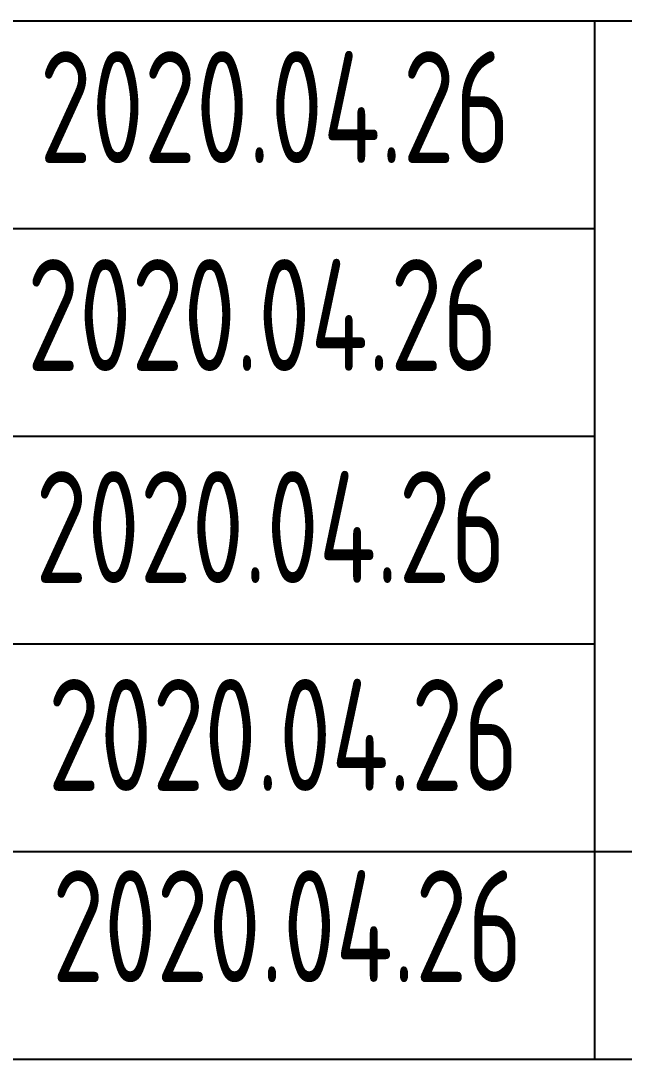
# Model space of a CAD drawing. Extents: x 1234595 to 2088511, y -80443 to 75292.
# Drawn here: x 1778496 to 1780384, y -58601 to -55351 of the extents above; entities that cross this region are included whole.
import ezdxf
from ezdxf.enums import TextEntityAlignment as Align

# ---------------------------------------------------------------- set-up
doc = ezdxf.new("R2010")
doc.units = 0
doc.header["$LTSCALE"] = 1000
doc.header["$MEASUREMENT"] = 0
doc.linetypes.add('2', pattern=[18.5, 12, -3, 0.5, -3])
doc.layers.get('0').update_dxf_attribs({"linetype": 'CONTINUOUS'})
doc.styles.add('sceie', font='sceie.shx', dxfattribs={"width": 0.7, "bigfont": 'sceic.shx'})

# ---------------------------------------------------------------- blocks, each defined once
blk = doc.blocks.new('qm')
at = {"style": 'sceie', "width": 0.8}
for p in [(-941169.6, -984626.3), (-941208.7, -985276.9), (-941182.6, -985940.5), (-941143.6, -986591.1), (-941130.5, -987189.7)]:
    blk.add_attdef('2020.04.26', text='', height=350, dxfattribs=at).set_placement(p, align=Align.MIDDLE)

msp = doc.modelspace()

# ---------------------------------------------------------------- linework, layer by layer
for p, q in [((1774791.4, -55350.6), (1792791.4, -55350.6)), ((1780291.4, -58600.6), (1780291.4, -55350.6)), ((1774791.4, -56000.6), (1780291.4, -56000.6)), ((1774791.4, -56650.6), (1780291.4, -56650.6)), ((1774791.4, -57300.6), (1780291.4, -57300.6)), ((1774791.4, -57950.6), (1792791.4, -57950.6)), ((1774791.4, -58600.6), (1792791.4, -58600.6))]:
    msp.add_line(p, q)

# ---------------------------------------------------------------- block references
at = {"color": 4, "linetype": '2'}
ref = msp.add_blockref('qm', (2720460.3, 929005.9), dxfattribs=at)
ref.add_attrib('2020.04.26', '2020.04.26', dxfattribs={"height": 350, "style": 'sceie', "width": 0.8}).set_placement((1779329.8, -58183.8), align=Align.MIDDLE)
ref.add_attrib('2020.04.26', '2020.04.26', dxfattribs={"height": 350, "style": 'sceie', "width": 0.8}).set_placement((1779316.8, -57585.2), align=Align.MIDDLE)
ref.add_attrib('2020.04.26', '2020.04.26', dxfattribs={"height": 350, "style": 'sceie', "width": 0.8}).set_placement((1779277.7, -56934.6), align=Align.MIDDLE)
ref.add_attrib('2020.04.26', '2020.04.26', dxfattribs={"height": 350, "style": 'sceie', "width": 0.8}).set_placement((1779251.7, -56271), align=Align.MIDDLE)
ref.add_attrib('2020.04.26', '2020.04.26', dxfattribs={"height": 350, "style": 'sceie', "width": 0.8}).set_placement((1779290.7, -55620.4), align=Align.MIDDLE)

doc.saveas('drawing.dxf')
